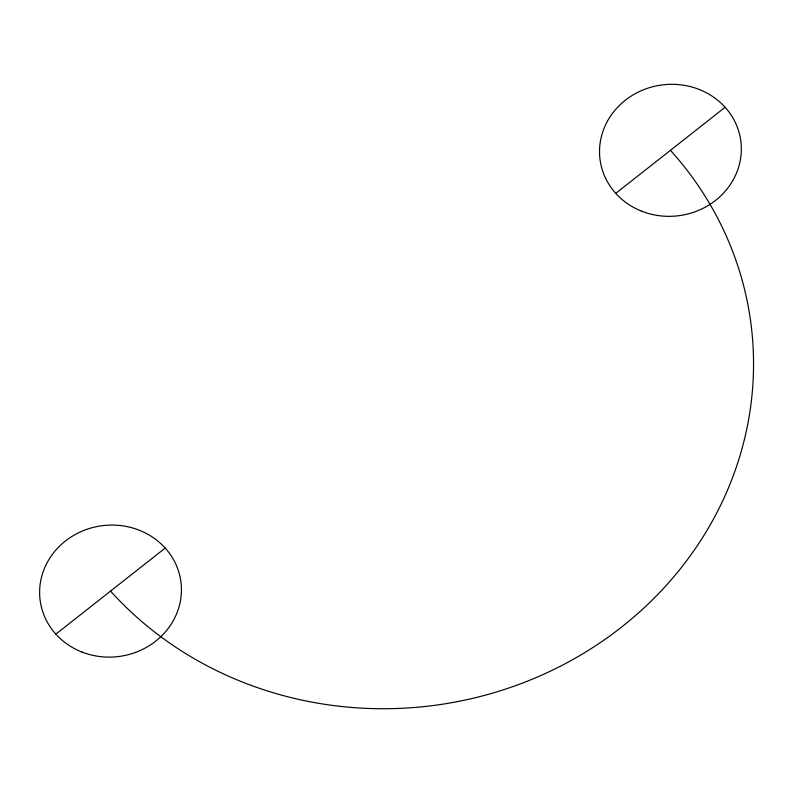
<?xml version="1.0" encoding="UTF-8"?>
<svg xmlns="http://www.w3.org/2000/svg" width="793" height="793" viewBox="0 0 793 793"><rect width="100%" height="100%" fill="white"/><g stroke="black" fill="none" stroke-linecap="round" stroke-linejoin="round"><path stroke-width="1.19" d="M55.847 634.152L165.202 548.062M615.755 193.363L725.109 107.273M670.432 150.313A363.531 337.531 -7.8 0 1 621.653 627.005A363.531 337.531 -7.8 0 1 110.524 591.102M81.748 651.965A71.003 65.928 -7.8 0 0 181.042 582.825A71.003 65.928 -7.8 0 0 68.783 538.516A71.003 65.928 -7.8 0 0 81.748 651.965M641.656 211.186A71.003 65.928 -7.8 0 0 740.949 142.036A71.003 65.928 -7.8 0 0 628.69 97.737A71.003 65.928 -7.8 0 0 641.656 211.186"/></g></svg>
